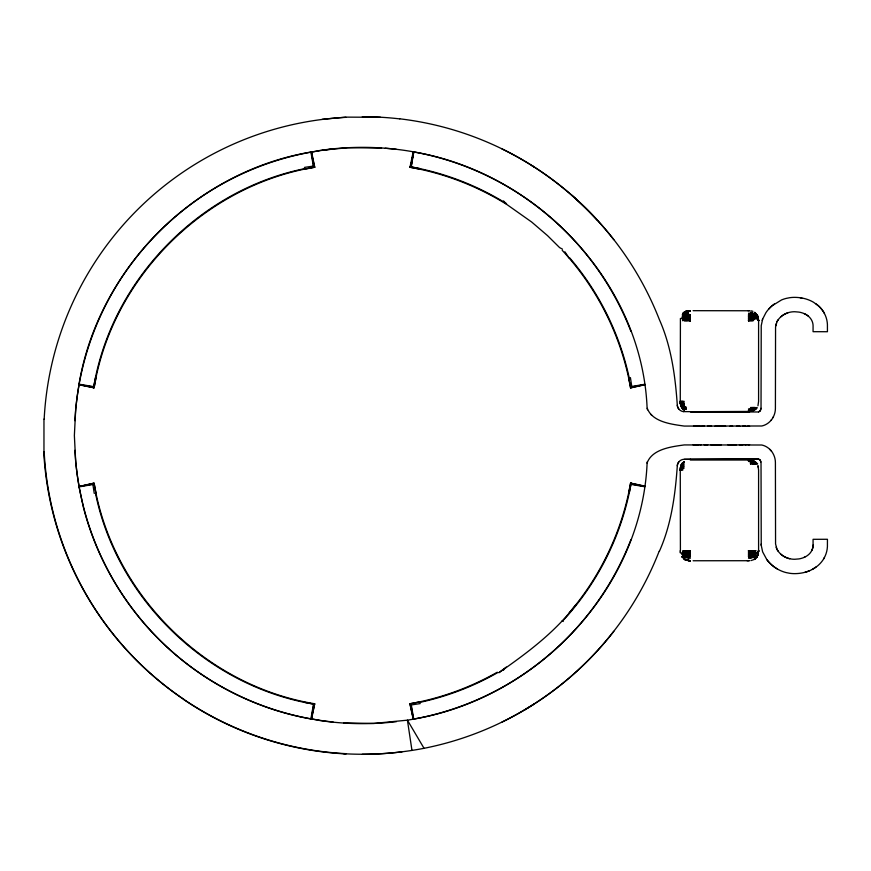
<?xml version="1.0" encoding="UTF-8"?>
<svg xmlns="http://www.w3.org/2000/svg" width="871" height="871" viewBox="0 0 871 871"><rect width="100%" height="100%" fill="white"/><g stroke="black" fill="none" stroke-linecap="round" stroke-linejoin="round"><path stroke-width="1.31" d="M43.964 419.114L43.964 451.886M761.025 408.292L760.165 410.97L758.238 411.983L683.321 411.624M680.414 318.394L680.262 401.368L680.882 405.777L684.192 410.023L681.677 407.41L680.414 403.698L680.262 401.368L684.192 401.368L681.677 404.057L680.414 403.142L680.262 401.368L681.677 405.102L685.923 407.116L685.923 409.479L682.777 407.857L680.882 405.157L680.262 401.368L680.882 403.295L684.192 405.157L681.677 405.973L680.414 403.142L681.677 407.116L684.192 409.882L684.192 403.393L682.777 401.368L680.882 403.295L680.262 401.368L680.882 405.701L682.777 408.924L682.777 401.368M687.959 320.757L688.558 318.982L690.322 318.394M680.262 550.701L680.414 553.052L680.262 470.079L681.677 463.949L680.414 470.079M750.29 552.464L751.205 554.479L750.29 558.126L748.527 550.701L752.653 552.628L753.796 554.435L751.205 556.449L748.527 556.83L748.527 550.701L756.072 550.701L754.558 552.138L752.925 550.701L752.304 553.379L755.952 555.97L754.558 552.138L750.878 550.701L749.964 552.726L749.964 556.732L748.527 558.246L751.825 557.778L754.188 556.362L755.005 555.295L754.275 553.379L754.656 550.701M758.434 552.911L757.171 556.449L754.656 559.215L757.955 555.034L758.587 550.701L757.171 556.83L758.587 550.701L758.587 470.079L757.955 465.68L758.434 467.716M682.777 462.643L680.882 466.29L680.414 468.304L681.677 467.4L680.262 470.079L681.677 465.473L684.192 466.29L682.777 466.78L684.192 468.054L681.677 468.642L680.262 470.079L680.882 465.745L682.777 462.534L682.777 470.079L680.882 468.152L680.262 470.079L681.677 470.079L681.677 464.036L682.777 462.643L680.414 467.869M75.853 406.06L74.373 435.5L75.853 464.94M680.262 470.079L681.677 464.036L680.882 465.952L684.192 461.565L680.414 468.054M758.434 553.052L757.171 556.732L758.587 550.701L758.434 551.256M758.434 551.735L758.587 550.701L757.171 556.449L754.656 559.215M787.863 312.809A20.24 20.24 0 0 0 783.682 314.736A19.456 19.456 0 0 0 780.884 316.804A18.062 18.062 0 0 0 778.151 319.831A16.048 16.048 0 0 0 776.954 321.791L775.56 327.082L775.408 408.379A18.672 18.672 0 0 1 772.936 417.634M758.434 552.138L758.587 550.701M413.496 151.913L411.319 166.067L410.089 166.72L411.319 166.067L413.779 151.968L411.047 164.445M775.647 325.787L776.115 323.794M310.903 718.945L313.353 704.933L314.583 704.28L311.317 719.011C267.539 711.324 225.774 692.935 190.161 666.369L189.834 666.119C137.836 627.218 99.577 570.396 83.442 507.477L78.934 486.345M311.48 717.704L313.767 704.672L314.681 703.746L311.568 719.054M411.134 165.022L413.202 153.209M78.934 384.655L93.164 386.931L94.09 387.856C112.076 277.675 204.598 185.218 314.758 167.221L313.767 166.328L311.491 153.296M79.021 384.165L92.903 386.517L93.589 387.649C111.172 280.767 198.577 190.216 304.698 168.636M751.825 313.68L748.527 320.757L752.925 320.757L755.603 317.447L755.952 315.476L755.005 314.268L750.552 312.243L754.188 315.095L755.952 318.982L757.041 318.721L756.627 316.968L748.527 320.757L748.527 314.616L752.261 315.476L753.796 317.011L752.653 318.83L748.527 320.757L750.29 313.32L751.825 313.68L752.304 312.645L753.121 314.268L753.796 313.32L754.188 315.095L755.005 314.268L755.005 316.151L755.952 315.476M413.213 151.859L409.98 167.254C444.025 173.242 476.851 185.893 506.225 204.108M95.995 377.97L94.09 387.856L78.923 384.764C98.009 268.714 195.507 171.108 311.557 151.946L314.758 167.221M498.92 672.695C526.955 653.108 554.903 632.422 575.764 604.888C603.712 569.656 622.798 527.445 630.582 483.144L631.497 484.069L644.867 486.41L631.116 483.253L631.758 484.483L644.823 486.769M562.612 621.045C597.952 582.928 622.112 534.565 631.083 483.351M93.545 387.747L95.462 377.862M628.677 493.019L630.604 483.078M629.2 493.138L631.116 483.253M689.767 318.427L690.322 316.347L687.023 317.447L683.245 317.447L681.808 318.721L682.886 315.476L688.558 313.32L688.297 312.243L685.052 313.32L682.777 320.757L684.29 319.319L688.297 319.319M688.885 318.721L688.885 314.714L690.322 320.757L684.29 319.319L686.588 315.476L690.322 314.616L690.322 320.757L684.192 320.757L688.112 319.722M757.955 405.777L758.587 401.368L758.587 320.757L757.171 314.616L758.587 320.757L757.171 314.616L758.587 320.757L758.434 320.201M688.885 552.726L688.885 556.732L690.322 558.246L687.023 557.778L687.023 554L685.923 550.701L690.322 553.052M750.29 318.982L749.071 318.427L748.527 316.347L751.825 317.447L752.86 319.722L748.527 320.757L750.454 316.619L748.527 313.201L750.29 313.32L751.205 314.997L750.29 318.982L750.878 320.757L754.558 319.319L754.275 318.067M680.414 467.76L680.882 465.745L680.882 470.079L680.414 469.523M804.837 557.07A19.772 19.772 0 0 1 803.28 557.745A21.546 21.546 0 0 1 801.603 558.3A23.517 23.517 0 0 1 798.859 558.921L794.842 559.258A21.514 21.514 0 0 1 789.736 558.725A20.294 20.294 0 0 1 783.693 556.275A19.445 19.445 0 0 1 780.884 554.196A18.062 18.062 0 0 1 778.151 551.169A16.048 16.048 0 0 1 776.954 549.209L775.56 543.918L775.408 462.621A18.672 18.672 0 0 0 772.936 453.366A18.28 18.28 0 0 0 770.977 450.59L769.812 449.36A17.344 17.344 0 0 0 767.188 447.269A16.593 16.593 0 0 0 764.967 446.061A16.244 16.244 0 0 0 761.733 445.005L684.247 444.929C671.454 446.714 652.303 448.968 647.12 462.904C641.796 588.992 536.22 698.596 413.377 719.108L410.089 704.28L411.308 704.933L420.236 703.583M688.885 556.732L685.727 555.295L684.66 556.362L685.052 558.126L685.727 557.179L683.833 555.295L682.897 552.464L690.322 550.701L688.558 558.126L687.644 554.479L690.322 550.701L684.192 550.701L685.052 554.435L687.023 554L690.322 555.099L689.767 553.02M680.882 466.78L680.414 468.642L682.777 463.59L684.192 462.643L682.777 464.417L684.192 464.809L680.882 466.78L682.777 463.002L684.192 461.968M749.964 552.726L749.071 553.02L748.527 555.099L750.454 554.827L752.304 553.379L754.188 556.362L753.796 554.435M758.434 552.726L756.072 557.778L754.656 558.801M801.832 298.013A40.883 40.883 0 0 0 796.758 297.425L795.005 297.37A34.339 34.339 0 0 0 789.659 297.719L786.263 298.383A34.089 34.089 0 0 0 781.483 299.962L771.935 305.895A34.72 34.72 0 0 0 768.636 309.161A33.566 33.566 0 0 0 765.892 312.743L762.637 319.134L761.232 325.689L761.025 408.499L760.35 410.72L758.63 411.95M756.072 462.534C749.06 459.344 744.161 457.798 755.603 462.534L755.952 463.949L750.552 463.949L750.29 462.534L756.072 462.534L750.552 460.171L752.304 460.639L754.188 462.534L753.796 463.949L751.825 460.639L748.527 460.019L690.322 460.019L690.322 459.278M762.201 320.452L762.637 319.134M748.527 411.939L690.322 411.722L748.527 411.439L751.205 410.023L752.304 407.508L753.121 408.924L752.304 410.807L753.796 410.023L748.527 410.023L748.527 411.939L749.593 411.95L748.875 411.95M659.369 551.332C671.421 524.353 675.286 494.684 677.333 465.473A6.957 6.957 0 0 1 678.857 461.891M755.005 555.295L755.952 552.464L757.041 552.726L755.603 554L754.275 553.379M687.023 557.778L690.322 550.701L682.211 554.479L682.886 555.97L686.588 555.97L690.322 550.701L690.322 556.83L689.288 552.911M94.242 493.4L92.903 484.472L93.545 483.253L78.967 486.497L93.164 484.058L94.09 483.144C112.076 593.325 204.598 685.782 314.758 703.779M630.419 377.6L631.769 386.528L631.116 387.747L644.856 384.492M751.825 408.924L750.552 407.508L755.005 407.508L754.188 408.924L753.796 407.508L751.825 410.807C743.747 412.31 756.474 411.199 757.041 407.508L755.952 408.924L748.527 408.924L750.454 410.807L748.527 411.439L750.29 408.924L751.205 410.023L751.205 410.807L748.527 411.439L754.558 410.023L748.712 411.417M690.322 314.616L689.288 318.536M748.527 556.83L749.55 552.911M410.818 165.708L410.187 166.753C444.264 172.741 477.101 185.425 506.508 203.651M755.005 408.924L755.952 407.508L754.275 410.023L755.005 407.508M750.552 319.319L752.261 315.476L749.964 318.721M680.882 467.4L681.677 466.344M757.171 554.435L757.955 553.379M680.414 402.402L681.677 401.368L681.677 407.508L680.882 405.701M613.794 631.333C584.038 669.549 545.475 700.872 501.946 722.103M503.503 670.082L504.755 668.493M569.144 612.912L575.764 604.888M681.677 464.33L682.777 463.002M680.882 402.402L681.677 402.805L680.882 401.368L680.882 402.402L684.192 403.393L681.677 405.113L680.414 403.142M688.297 312.243L687.023 313.68L687.023 317.447L685.923 320.757L688.003 320.201M750.552 463.949L751.825 462.534L752.304 463.949L753.121 461.434L748.527 460.019L749.964 461.434L750.454 460.639L748.527 460.019L751.205 461.434L750.29 460.171C766.36 469.012 751.183 458.865 749.093 460.051M562.22 250.325C597.517 288.388 621.611 336.707 630.582 387.845L631.508 386.942L644.878 384.644M748.527 320.757L753.121 316.151L752.304 318.067L753.796 317.011M689.288 311.317L690.322 310.686L690.322 311.317L685.923 311.317L684.192 312.101L685.052 312.101M688.395 311.317L690.322 310.686L685.923 311.317L690.322 310.686L688.395 311.317L690.322 311.317M410.905 166.328L409.903 167.221L419.855 169.159M749.071 460.171L748.527 460.639L752.925 460.639L754.656 461.434L748.527 461.434L748.527 459.061L749.593 459.05M498.985 672.575L506.323 667.055M677.29 465.811A6.99 6.99 0 0 1 680.011 460.77A7.099 7.099 0 0 1 683.659 459.344L758.499 459.039L760.165 460.03L761.025 462.708L761.232 545.311L762.637 551.866L766.741 559.476A34.546 34.546 0 0 0 771.935 565.105A35.188 35.188 0 0 0 777.095 568.839A34.84 34.84 0 0 0 779.97 570.363L781.483 571.038A34.089 34.089 0 0 0 786.263 572.617L789.659 573.281A34.339 34.339 0 0 0 795.005 573.63L796.758 573.575A40.883 40.883 0 0 0 800.177 573.249A38.705 38.705 0 0 0 805.022 572.28A35.7 35.7 0 0 0 808.048 571.322A33.958 33.958 0 0 0 812.273 569.438L817.216 566.194A28.939 28.939 0 0 0 819.371 564.277A27.872 27.872 0 0 0 822.18 561.076A26.881 26.881 0 0 0 824.434 557.505M748.527 461.434L749.55 460.171M752.261 410.023L749.964 411.275M682.886 555.97L683.833 555.295L682.211 554.479L681.808 552.726L683.245 554M685.052 554.435L690.322 550.701M750.552 411.275L753.796 410.023M754.656 558.126L756.072 557.179M524.277 710.105L534.391 703.866M753.121 410.023L750.29 411.275M497.287 672.216C470.231 687.589 440.552 698.357 409.903 703.779L413.213 719.141M497.548 672.684C473.389 686.424 447.139 696.462 419.974 702.364M630.582 387.845L644.899 384.786M754.656 559.345L750.878 560.608M688.558 552.464L684.573 553.379L682.897 552.464L682.777 550.701L684.29 552.138L688.297 552.138M684.192 312.101L690.322 310.686L685.989 311.317L683.245 313.201M680.882 403.295L680.414 402.805L682.777 407.029L684.192 407.857L685.923 407.116M752.653 410.807L754.558 410.023M687.644 311.317L688.885 310.849L687.023 311.317L688.558 310.849M686.533 311.317L690.322 310.686M754.558 552.138L750.552 552.138L748.527 550.701L751.825 557.778L751.825 554L750.552 552.138M688.112 310.849L682.897 313.201L688.297 310.849M750.737 411.275L752.86 410.807L748.527 410.807L749.071 411.275M304.806 169.159L314.681 167.254M419.855 701.841L409.98 703.746L410.894 704.672L413.192 717.791M310.914 152.055L313.364 166.067L314.475 166.753L311.306 151.99M343.827 753.709C370.654 755.277 397.655 753.426 424.035 748.309A318.688 318.688 0 0 0 659.162 551.256M631.769 386.528L644.823 384.242M79.043 486.9L92.903 484.472M413.703 719.054L411.308 704.933M304.436 167.417L313.364 166.067M343.827 722.984L373.92 723.431L407.421 720.165A288.399 288.399 0 0 0 630.876 539.791M402.119 751.782L399.767 752.109A321.78 321.78 0 0 1 362.325 754.286M322.172 119.327L345.939 117.128L380.464 117.28M323.272 150.084L347.703 147.722L381.563 148.016M748.527 553.052L749.071 553.02M749.419 560.695L747.133 560.761M749.093 560.717L693.098 560.761M693.131 444.896L694.481 444.885M747.949 444.678L749.593 444.678M745.064 444.689L745.641 444.689M727.775 444.754L729.865 444.754M695.537 444.885L697.606 444.874M698.204 444.874L698.847 444.874M700.23 444.863L701.09 444.863M704.149 444.852L707.764 444.831M710.769 444.82L721.34 444.787M728.918 444.754L736.572 444.722M739.327 444.711L743.028 444.7M745.522 444.689L746.175 444.689M684.345 459.3L758.369 459.017L760.056 459.91L760.971 461.902M693.087 310.686L749.593 310.762L747.895 310.686M687.959 310.849L690.322 310.849M750.737 319.722L752.86 319.722L752.925 320.757M748.527 411.275L750.878 411.275M749.593 426.322L747.394 426.322M748.527 460.171L752.86 460.639L757.041 463.949M680.414 469.044L681.677 470.079M688.112 551.735L684.192 550.701M750.737 551.735L752.86 551.735L748.527 550.701L753.121 557.179L753.121 555.295L748.527 550.701M683.833 558.246L681.808 556.83L683.833 558.246L682.886 556.83M686.588 559.345L687.644 560.129L685.923 560.129L690.322 560.761L684.192 559.345L685.052 559.345M693.501 426.104L694.525 426.115M697.606 426.126L700.23 426.137M703.343 426.148L704.443 426.148M714.895 426.191L716.212 426.202M724.324 426.224L725.652 426.235M742.44 426.3L745.445 426.311M745.064 426.311L745.707 426.311M695.537 426.115L698.128 426.126M701.732 426.137L704.04 426.148M707.644 426.159L711.563 426.18M717.018 426.202L723.496 426.224M729.865 426.246L732.642 426.257M736.452 426.278L739.915 426.289M748.527 318.394L749.071 318.427M689.767 560.608L690.322 560.761L684.192 559.345M688.112 560.608L684.29 559.345L690.322 560.761L689.288 560.608M688.297 560.608L690.322 560.761L688.885 560.608M688.558 560.608L690.322 560.761M413.779 151.968C536.046 172.469 641.873 281.975 647.099 407.857C651.922 422.032 671.487 424.253 684.247 426.071L761.733 425.995A16.244 16.244 0 0 0 764.183 425.266A16.593 16.593 0 0 0 767.188 423.731A17.344 17.344 0 0 0 769.812 421.64A17.899 17.899 0 0 0 771.51 419.757M644.91 486.083L630.582 483.144M78.967 384.514L93.589 387.649M304.698 702.364L314.485 704.247C207.603 686.664 117.052 599.248 95.462 493.138M410.089 166.72L419.974 168.636M750.737 460.171L752.86 460.639L750.878 460.171M750.878 310.849L752.925 311.317M684.29 319.319L682.897 318.982L686.533 318.067L690.322 320.757L682.211 316.968L685.727 316.151L684.66 315.095L686.588 315.476L690.322 320.757L682.886 315.476M752.653 318.83L754.558 319.319M682.777 405.973L684.192 407.857L685.923 408.445M749.964 460.171L752.261 461.434M501.946 148.897C545.486 170.117 584.027 201.462 613.794 239.667M684.573 559.345L686.196 560.129M562.492 249.16L559.596 247.593L547.511 235.616L531.724 222.072L507.031 204.631L503.503 200.918M753.121 461.434L755.952 463.949M531.833 165.555L534.391 167.134M755.952 462.534L754.275 461.434L755.005 463.949L754.188 462.534M752.653 460.639L753.796 461.434M804.075 313.582A18.204 18.204 0 0 1 806.274 314.714A16.843 16.843 0 0 1 807.591 315.596A15.079 15.079 0 0 1 809.311 317.088A13.805 13.805 0 0 1 810.291 318.176A13 13 0 0 1 811.816 320.561A12.161 12.161 0 0 1 813.079 325.961L813.068 331.688L827.439 331.72L827.417 324.437A26.37 26.37 0 0 0 824.434 313.484A26.903 26.903 0 0 0 821.309 308.824A28.101 28.101 0 0 0 818.326 305.743L813.579 302.291A33.076 33.076 0 0 0 809.507 300.255A35.7 35.7 0 0 0 805.022 298.72A38.727 38.727 0 0 0 800.177 297.751M758.434 319.722L758.587 320.757L757.171 314.997L754.656 312.645L756.072 314.268M681.677 407.41L680.414 403.578L681.677 407.116L684.192 409.479L681.677 405.973M680.414 402.805L681.677 406.637L684.192 409.479M748.527 410.023L749.55 411.275M650.702 414.291L651.65 415.129M755.603 317.447L757.041 318.721M562.22 620.675L563.112 621.502M684.192 407.857L685.923 409.479M754.656 312.243L756.072 313.68M682.777 408.445L684.192 409.882M569.558 257.729C598.976 292.025 619.662 333.691 629.2 377.862M684.192 408.804L682.777 407.029L684.192 406.637L682.777 404.677M685.052 313.32L685.727 314.268L686.533 312.645L690.322 320.757M682.777 403.142L684.192 405.157M564.887 251.784L569.144 258.088M681.677 407.116L682.777 408.804M757.171 316.151L757.955 317.447M424.035 748.309L407.421 720.165L411.972 750.432M748.527 314.616L749.55 318.536M757.171 315.476L758.434 318.721M757.171 314.714L758.434 318.536M688.558 318.982L687.644 314.997M757.171 314.997L758.587 320.757L758.434 319.319M680.882 401.368L680.882 405.777L680.414 401.368M680.414 403.698L680.882 405.777M680.414 403.393L680.882 405.494M628.677 377.97L630.604 387.922M95.995 493.019L94.09 483.144L78.989 486.628M687.959 550.701L688.003 551.256M761.189 544.027L761.232 545.311M804.075 557.418A18.204 18.204 0 0 0 805.577 556.689A16.843 16.843 0 0 0 807.591 555.404A15.079 15.079 0 0 0 809.311 553.923A13.805 13.805 0 0 0 810.291 552.824A13 13 0 0 0 811.816 550.439A12.39 12.39 0 0 0 812.36 549.155A12.074 12.074 0 0 0 813.079 545.039L813.068 539.312L827.439 539.28L827.417 546.563A26.37 26.37 0 0 1 823.759 558.736M597.147 219.96A353.19 353.19 0 0 0 571.931 195.365A353.103 353.103 0 0 1 597.147 219.96A318.764 318.764 0 0 1 659.391 319.657C671.399 346.658 675.297 376.305 677.333 405.527A6.957 6.957 0 0 0 678.857 409.109M647.512 409.784A7.349 7.349 0 0 1 647.142 408.347M74.939 420.693A287.768 287.768 0 0 1 333.092 149.006M76.06 406.071A287.735 287.735 0 0 1 79.196 383.926M310.947 152.175A287.735 287.735 0 0 1 318.699 150.879M647.099 463.143A7.066 7.066 0 0 1 647.36 461.684M768.636 309.161A34.927 34.927 0 0 1 774.406 303.925M630.865 331.22A288.366 288.366 0 0 0 407.421 150.814A287.332 287.332 0 0 0 385.211 148.233M805.577 314.311A16.647 16.647 0 0 1 808.201 316.064M804.848 313.93A20.196 20.196 0 0 0 801.603 312.7A23.506 23.506 0 0 0 798.87 312.09L794.842 311.742A21.514 21.514 0 0 0 788.788 312.515A20.316 20.316 0 0 0 786.97 313.125A19.902 19.902 0 0 0 780.884 316.794M776.954 321.791A15.961 15.961 0 0 1 778.151 319.831M773.35 416.882A18.28 18.28 0 0 1 770.977 420.41M318.699 720.121A287.735 287.735 0 0 1 310.947 718.825M79.196 487.074A287.735 287.735 0 0 1 76.06 464.929M333.092 721.994A287.768 287.768 0 0 1 74.939 450.307M318.666 720.328A289.923 289.923 0 0 0 362.521 723.649A290.13 290.13 0 0 0 396.381 721.678M769.812 449.36A17.899 17.899 0 0 1 771.51 451.243M780.884 554.206A19.772 19.772 0 0 0 786.97 557.875A20.316 20.316 0 0 0 789.736 558.714M776.115 547.206A13.762 13.762 0 0 0 776.954 549.209A15.961 15.961 0 0 0 778.151 551.169M813.079 545.039A12.161 12.161 0 0 1 811.816 550.439M816.062 567.075A31.53 31.53 0 0 1 812.273 569.438M809.507 570.745A35.689 35.689 0 0 1 805.022 572.28M777.095 568.828A34.927 34.927 0 0 1 766.741 559.476M345.95 753.665A318.438 318.438 0 0 1 44.171 451.875M345.939 753.927A317.588 317.588 0 0 1 184.173 699.805M184.271 699.653A318.949 318.949 0 0 1 43.735 451.897M44.171 419.125A318.438 318.438 0 0 1 345.95 117.335M399.778 118.815A317.948 317.948 0 0 1 571.92 195.376M362.325 116.714A321.78 321.78 0 0 1 399.767 118.892M396.381 149.322A290.141 290.141 0 0 0 362.521 147.351A289.934 289.934 0 0 0 318.666 150.672M683.321 411.613A7.022 7.022 0 0 1 677.279 405.189M824.434 313.495A26.881 26.881 0 0 0 822.18 309.924A28.133 28.133 0 0 0 818.326 305.743A29.472 29.472 0 0 0 816.062 303.925M755.005 557.179L754.275 558.801L755.603 557.778L755.005 557.179M683.245 313.68L682.211 314.997L683.833 314.268L683.245 313.68M681.677 405.113L680.882 404.057L681.677 405.102"/></g></svg>
